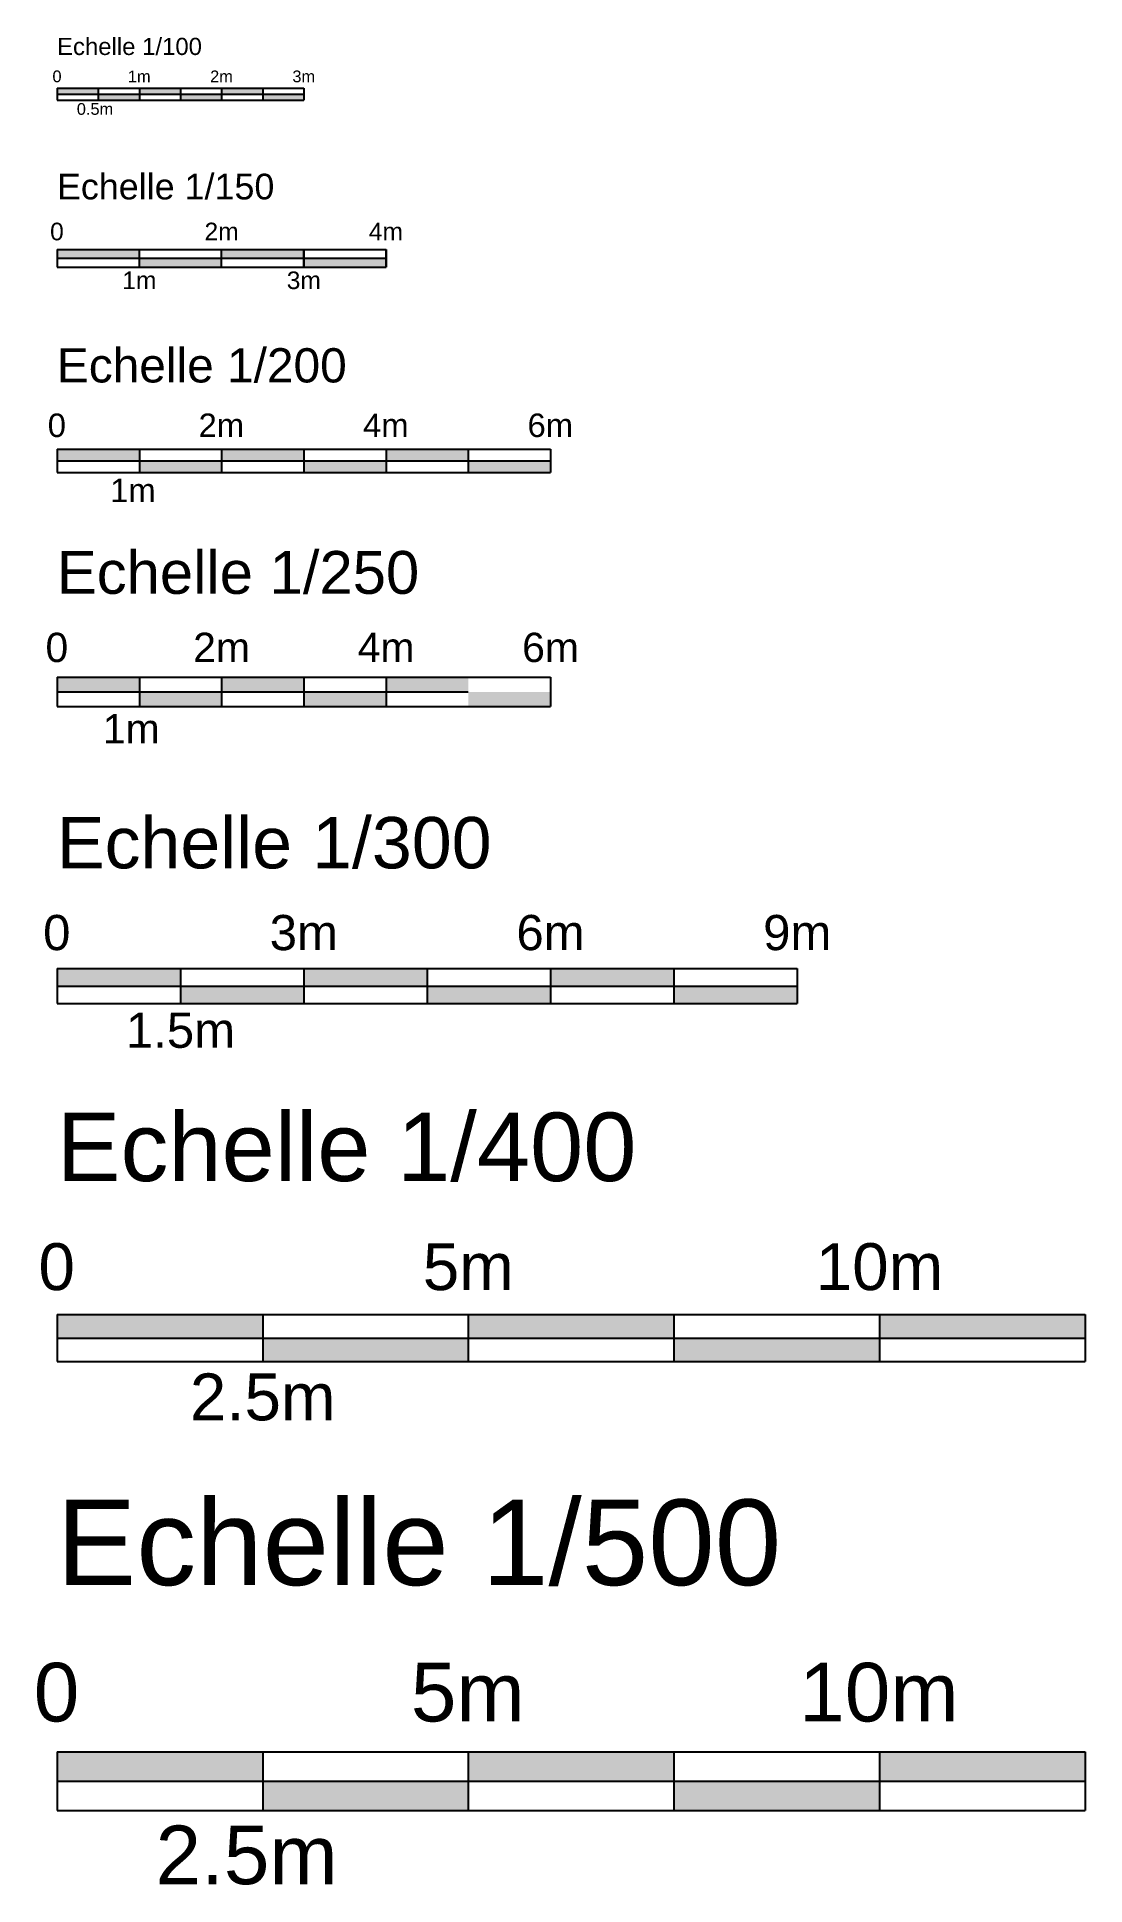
# Model space of a CAD drawing. Header units: metres. Extents: x 96 to 269, y -128 to -61.
# Drawn here: x 256.26 to 269.01, y -127.81 to -105.35 of the extents above.
import ezdxf
from ezdxf.enums import TextEntityAlignment as Align

# ---------------------------------------------------------------- set-up
doc = ezdxf.new("R2010")
doc.units = ezdxf.units.M
doc.layers.get('0').update_dxf_attribs({"color": 253, "linetype": 'CONTINUOUS'})
doc.layers.add('GEX_MEP_ep', color=253, linetype='CONTINUOUS')
doc.layers.add('su-GEX_EDS_sdp_2-tremie', color=253, linetype='CONTINUOUS')
doc.styles.add('INT_Roman', font='swiss.ttf')

# ---------------------------------------------------------------- blocks, each defined once
blk = doc.blocks.new('Echelles')
at = {"layer": 'GEX_MEP_ep'}
h = blk.add_hatch(color=3, dxfattribs=at)
h.paths.add_polyline_path([(2.732, 23.609), (2.732, 23.537), (3.232, 23.537), (3.232, 23.609)])
h.paths.add_polyline_path([(3.232, 23.537), (3.232, 23.466), (3.732, 23.466), (3.732, 23.537)])
h.paths.add_polyline_path([(3.732, 23.609), (3.732, 23.537), (4.232, 23.537), (4.232, 23.609)])
h.paths.add_polyline_path([(4.732, 23.466), (4.732, 23.537), (4.232, 23.537), (4.232, 23.466)])
h.paths.add_polyline_path([(4.732, 23.609), (4.732, 23.537), (5.232, 23.537), (5.232, 23.609)])
h.paths.add_polyline_path([(5.732, 23.466), (5.732, 23.537), (5.232, 23.537), (5.232, 23.466)])
h = blk.add_hatch(color=3, dxfattribs=at)
h.paths.add_polyline_path([(2.732, 19.223), (2.732, 19.081), (3.732, 19.081), (3.732, 19.223)])
h.paths.add_polyline_path([(3.732, 19.081), (3.732, 18.938), (4.732, 18.938), (4.732, 19.081)])
h.paths.add_polyline_path([(4.732, 19.223), (4.732, 19.081), (5.732, 19.081), (5.732, 19.223)])
h.paths.add_polyline_path([(6.732, 18.938), (6.732, 19.081), (5.732, 19.081), (5.732, 18.938)])
h.paths.add_polyline_path([(6.732, 19.223), (6.732, 19.081), (7.732, 19.081), (7.732, 19.223)])
h.paths.add_polyline_path([(8.732, 18.938), (8.732, 19.081), (7.732, 19.081), (7.732, 18.938)])
at = {"layer": 'GEX_MEP_ep', "color": 3}
for p, q in [((2.732, 23.609), (5.732, 23.609)), ((2.732, 23.609), (2.732, 23.466)), ((2.732, 23.609), (2.732, 23.466)), ((3.232, 23.609), (3.232, 23.466)), ((3.732, 23.609), (3.732, 23.466)), ((3.732, 23.609), (3.732, 23.466)), ((4.232, 23.609), (4.232, 23.466)), ((4.232, 23.609), (4.232, 23.466)), ((4.732, 23.609), (4.732, 23.466)), ((4.732, 23.609), (4.732, 23.466)), ((5.232, 23.609), (5.232, 23.466)), ((5.732, 23.609), (5.732, 23.466)), ((5.732, 23.609), (5.732, 23.466)), ((2.732, 23.537), (5.732, 23.537)), ((2.732, 23.466), (5.732, 23.466)), ((2.732, 21.651), (6.732, 21.651)), ((2.732, 21.651), (2.732, 21.437)), ((2.732, 21.651), (2.732, 21.437)), ((3.732, 21.437), (3.732, 21.651)), ((4.732, 21.437), (4.732, 21.651)), ((5.732, 21.651), (5.732, 21.437)), ((5.732, 21.651), (5.732, 21.437)), ((5.732, 21.437), (5.732, 21.651)), ((6.732, 21.651), (6.732, 21.437)), ((6.732, 21.651), (6.732, 21.437)), ((6.732, 21.437), (6.732, 21.651)), ((2.732, 21.544), (6.732, 21.544)), ((2.732, 21.544), (6.732, 21.544)), ((2.732, 21.437), (6.732, 21.437)), ((2.732, 19.223), (8.732, 19.223)), ((2.732, 19.223), (2.732, 18.938)), ((2.732, 19.223), (2.732, 18.938)), ((3.732, 19.223), (3.732, 18.938)), ((4.732, 19.223), (4.732, 18.938)), ((4.732, 19.223), (4.732, 18.938)), ((5.732, 19.223), (5.732, 18.938)), ((5.732, 19.223), (5.732, 18.938)), ((6.732, 19.223), (6.732, 18.938)), ((6.732, 19.223), (6.732, 18.938)), ((7.732, 19.223), (7.732, 18.938)), ((8.732, 19.223), (8.732, 18.938)), ((8.732, 19.223), (8.732, 18.938)), ((2.732, 19.081), (8.732, 19.081)), ((2.732, 18.938), (8.732, 18.938)), ((2.732, 16.451), (8.732, 16.451)), ((2.732, 16.451), (2.732, 16.095)), ((2.732, 16.451), (2.732, 16.095)), ((3.732, 16.451), (3.732, 16.095)), ((4.732, 16.451), (4.732, 16.095)), ((4.732, 16.451), (4.732, 16.095)), ((5.732, 16.451), (5.732, 16.095)), ((5.732, 16.451), (5.732, 16.095)), ((6.732, 16.451), (6.732, 16.095)), ((6.732, 16.451), (6.732, 16.095)), ((8.732, 16.451), (8.732, 16.095)), ((8.732, 16.451), (8.732, 16.095)), ((2.732, 16.273), (7.732, 16.273)), ((2.732, 16.095), (8.732, 16.095)), ((2.732, 12.912), (11.732, 12.912)), ((2.732, 12.912), (2.732, 12.484)), ((2.732, 12.912), (2.732, 12.484)), ((4.232, 12.912), (4.232, 12.484)), ((5.732, 12.912), (5.732, 12.484)), ((5.732, 12.912), (5.732, 12.484)), ((7.232, 12.912), (7.232, 12.484)), ((7.232, 12.912), (7.232, 12.484)), ((8.732, 12.912), (8.732, 12.484)), ((8.732, 12.912), (8.732, 12.484)), ((10.232, 12.912), (10.232, 12.484)), ((11.732, 12.912), (11.732, 12.484)), ((11.732, 12.912), (11.732, 12.484)), ((2.732, 12.698), (11.732, 12.698)), ((2.732, 12.484), (11.732, 12.484)), ((2.732, 8.705), (15.232, 8.705)), ((2.732, 8.705), (2.732, 8.135)), ((2.732, 8.705), (2.732, 8.135)), ((5.232, 8.705), (5.232, 8.135)), ((7.732, 8.705), (7.732, 8.135)), ((7.732, 8.705), (7.732, 8.135)), ((10.232, 8.705), (10.232, 8.135)), ((10.232, 8.705), (10.232, 8.135)), ((12.732, 8.705), (12.732, 8.135)), ((12.732, 8.705), (12.732, 8.135)), ((15.232, 8.705), (15.232, 8.135)), ((2.732, 8.42), (15.232, 8.42)), ((2.732, 8.135), (15.232, 8.135)), ((2.732, 3.389), (15.232, 3.389)), ((2.732, 3.389), (2.732, 2.676)), ((2.732, 3.389), (2.732, 2.676)), ((5.232, 3.389), (5.232, 2.676)), ((7.732, 3.389), (7.732, 2.676)), ((7.732, 3.389), (7.732, 2.676)), ((10.232, 3.389), (10.232, 2.676)), ((10.232, 3.389), (10.232, 2.676)), ((12.732, 3.389), (12.732, 2.676)), ((12.732, 3.389), (12.732, 2.676)), ((15.232, 3.389), (15.232, 2.676)), ((15.232, 3.389), (15.232, 2.676)), ((2.732, 3.032), (15.232, 3.032)), ((2.732, 2.676), (15.232, 2.676))]:
    blk.add_line(p, q, dxfattribs=at)
for points in [[(2.732, 23.537), (2.732, 23.609), (3.232, 23.537), (3.232, 23.609)], [(3.732, 23.537), (3.732, 23.609), (4.232, 23.537), (4.232, 23.609)], [(4.732, 23.537), (4.732, 23.609), (5.232, 23.537), (5.232, 23.609)], [(3.232, 23.466), (3.232, 23.537), (3.732, 23.466), (3.732, 23.537)], [(4.232, 23.466), (4.232, 23.537), (4.732, 23.466), (4.732, 23.537)], [(5.232, 23.466), (5.232, 23.537), (5.732, 23.466), (5.732, 23.537)], [(2.732, 21.544), (2.732, 21.651), (3.732, 21.544), (3.732, 21.651)], [(4.732, 21.544), (4.732, 21.651), (5.732, 21.544), (5.732, 21.651)], [(3.732, 21.437), (3.732, 21.544), (4.732, 21.437), (4.732, 21.544)], [(5.732, 21.437), (5.732, 21.544), (6.732, 21.437), (6.732, 21.544)], [(2.732, 19.081), (2.732, 19.223), (3.732, 19.081), (3.732, 19.223)], [(4.732, 19.081), (4.732, 19.223), (5.732, 19.081), (5.732, 19.223)], [(6.732, 19.081), (6.732, 19.223), (7.732, 19.081), (7.732, 19.223)], [(3.732, 18.938), (3.732, 19.081), (4.732, 18.938), (4.732, 19.081)], [(5.732, 18.938), (5.732, 19.081), (6.732, 18.938), (6.732, 19.081)], [(7.732, 18.938), (7.732, 19.081), (8.732, 18.938), (8.732, 19.081)], [(2.732, 16.273), (2.732, 16.451), (3.732, 16.273), (3.732, 16.451)], [(4.732, 16.273), (4.732, 16.451), (5.732, 16.273), (5.732, 16.451)], [(6.732, 16.273), (6.732, 16.451), (7.732, 16.273), (7.732, 16.451)], [(3.732, 16.095), (3.732, 16.273), (4.732, 16.095), (4.732, 16.273)], [(5.732, 16.095), (5.732, 16.273), (6.732, 16.095), (6.732, 16.273)], [(7.732, 16.095), (7.732, 16.273), (8.732, 16.095), (8.732, 16.273)], [(2.732, 12.698), (2.732, 12.912), (4.232, 12.698), (4.232, 12.912)], [(5.732, 12.698), (5.732, 12.912), (7.232, 12.698), (7.232, 12.912)], [(8.732, 12.698), (8.732, 12.912), (10.232, 12.698), (10.232, 12.912)], [(4.232, 12.484), (4.232, 12.698), (5.732, 12.484), (5.732, 12.698)], [(7.232, 12.484), (7.232, 12.698), (8.732, 12.484), (8.732, 12.698)], [(10.232, 12.484), (10.232, 12.698), (11.732, 12.484), (11.732, 12.698)], [(2.732, 8.42), (2.732, 8.705), (5.232, 8.42), (5.232, 8.705)], [(7.732, 8.42), (7.732, 8.705), (10.232, 8.42), (10.232, 8.705)], [(12.732, 8.42), (12.732, 8.705), (15.232, 8.42), (15.232, 8.705)], [(5.232, 8.135), (5.232, 8.42), (7.732, 8.135), (7.732, 8.42)], [(10.232, 8.135), (10.232, 8.42), (12.732, 8.135), (12.732, 8.42)], [(2.732, 3.032), (2.732, 3.389), (5.232, 3.032), (5.232, 3.389)], [(7.732, 3.032), (7.732, 3.389), (10.232, 3.032), (10.232, 3.389)], [(12.732, 3.032), (12.732, 3.389), (15.232, 3.032), (15.232, 3.389)], [(5.232, 2.676), (5.232, 3.032), (7.732, 2.676), (7.732, 3.032)], [(10.232, 2.676), (10.232, 3.032), (12.732, 2.676), (12.732, 3.032)]]:
    blk.add_solid(points, dxfattribs=at)
at = {"layer": 'GEX_MEP_ep', "color": 3, "style": 'INT_Roman'}
for s, height, p in [('Echelle 1/100', 0.20821, (2.731, 24.014)), ('Echelle 1/150', 0.31232, (2.73, 22.259)), ('Echelle 1/200', 0.41642, (2.729, 20.034)), ('Echelle 1/250', 0.52053, (2.729, 17.465)), ('Echelle 1/300', 0.62463, (2.728, 14.128)), ('Echelle 1/400', 0.83285, (2.727, 10.327)), ('Echelle 1/500', 1.04106, (2.725, 5.416))]:
    blk.add_text(s, height=height, dxfattribs=at).set_placement(p)
for s, height, p in [('0', 0.143, (2.731, 23.683)), ('1m', 0.1426, (3.731, 23.683)), ('2m', 0.1426, (4.731, 23.683)), ('3m', 0.1426, (5.731, 23.683)), ('0.5m', 0.1426, (3.193, 23.287)), ('0', 0.214, (2.73, 21.762)), ('2m', 0.2139, (4.732, 21.762)), ('4m', 0.2139, (6.73, 21.762)), ('1m', 0.2139, (3.732, 21.169)), ('3m', 0.2139, (5.732, 21.169)), ('0', 0.285, (2.729, 19.371)), ('2m', 0.2852, (4.729, 19.371)), ('4m', 0.2852, (6.729, 19.371)), ('6m', 0.2852, (8.729, 19.371)), ('1m', 0.2852, (3.654, 18.58)), ('0', 0.356, (2.729, 16.636)), ('2m', 0.3564, (4.732, 16.636)), ('4m', 0.3564, (6.732, 16.636)), ('6m', 0.3564, (8.732, 16.636)), ('1m', 0.3564, (3.634, 15.647)), ('0', 0.428, (2.728, 13.134)), ('3m', 0.4277, (5.732, 13.134)), ('6m', 0.4277, (8.732, 13.134)), ('9m', 0.4277, (11.732, 13.134)), ('1.5m', 0.4277, (4.232, 11.947)), ('0', 0.57, (2.727, 9.002)), ('5m', 0.5703, (7.732, 9.002)), ('10m', 0.5703, (12.732, 9.002)), ('2.5m', 0.5703, (5.232, 7.419)), ('0', 0.713, (2.725, 3.759)), ('5m', 0.7129, (7.725, 3.759)), ('10m', 0.7129, (12.725, 3.759)), ('2.5m', 0.7129, (5.036, 1.781))]:
    blk.add_text(s, height=height, dxfattribs=at).set_placement(p, align=Align.CENTER)

msp = doc.modelspace()

# ---------------------------------------------------------------- block references
at = {"lineweight": 0}
msp.add_blockref('Echelles', (253.774, -129.579), dxfattribs=at)
at = {"layer": 'su-GEX_EDS_sdp_2-tremie', "lineweight": 0}
msp.add_blockref('Echelles', (253.774, -129.579), dxfattribs=at)

doc.saveas('drawing.dxf')
